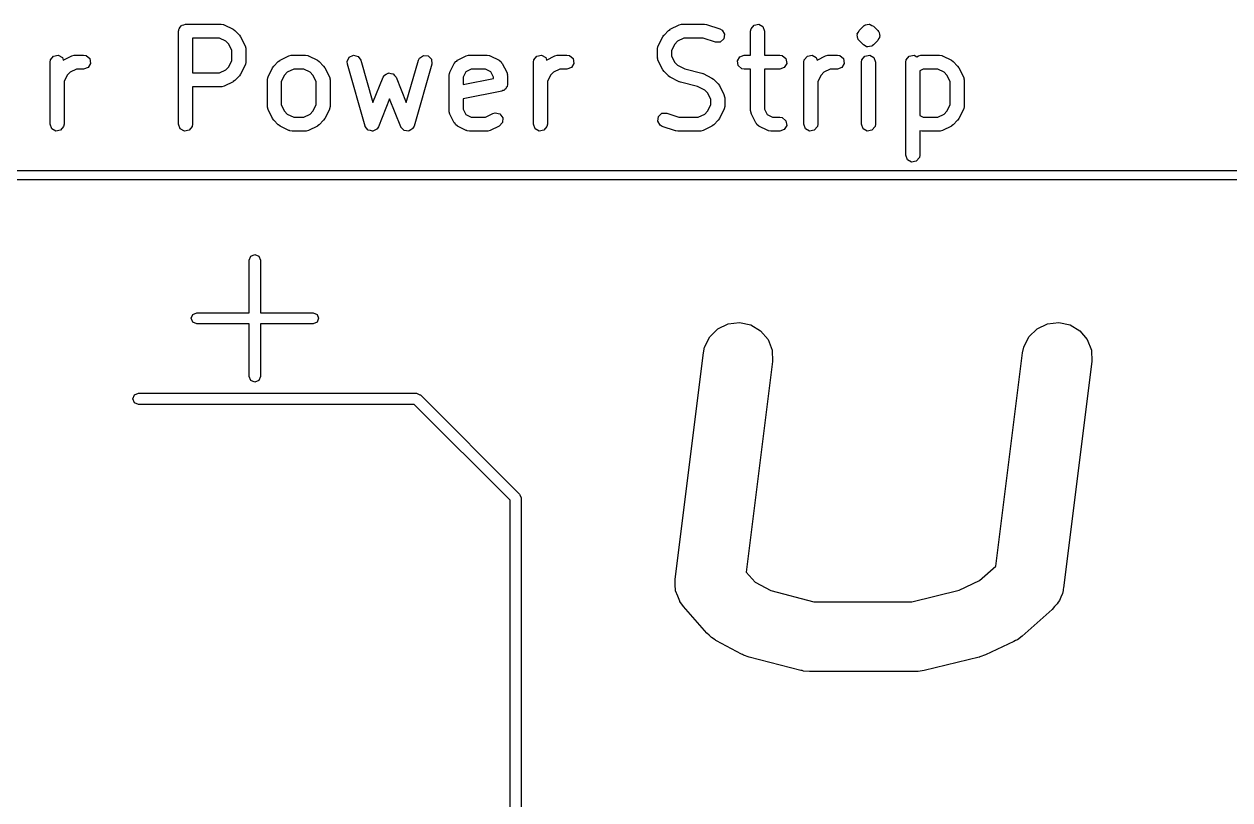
# Model space of a CAD drawing. Extents: x 59.1 to 150.6, y -119.5 to -80.2.
# Drawn here: x 74.91 to 87.86, y -88.71 to -80.38 of the extents above; entities that cross this region are included whole.
import ezdxf

# ---------------------------------------------------------------- set-up
doc = ezdxf.new("R2010")
doc.units = 0
doc.layers.add('BLACK', color=7, linetype='CONTINUOUS')

msp = doc.modelspace()

# ---------------------------------------------------------------- linework, layer by layer
at = {"layer": 'BLACK', "linetype": 'CONTINUOUS'}
for p, q in [((76.576, -80.4267), (76.5885, -80.4118)), ((76.5885, -80.4118), (76.5982, -80.3949)), ((76.5982, -80.3949), (76.6046, -80.3926)), ((76.6046, -80.3926), (76.6089, -80.3874)), ((76.6089, -80.3874), (76.6281, -80.384)), ((76.6281, -80.384), (76.6464, -80.3774)), ((76.6464, -80.3774), (77.0274, -80.3774)), ((77.0274, -80.3774), (77.053, -80.3819)), ((77.053, -80.3819), (77.0565, -80.3848)), ((77.0565, -80.3848), (77.0609, -80.3853)), ((77.0609, -80.3853), (77.1562, -80.4329)), ((81.851, -80.4329), (81.9462, -80.3853)), ((81.9462, -80.3853), (81.9712, -80.3779)), ((81.9712, -80.3779), (81.9755, -80.3789)), ((81.9755, -80.3789), (81.9798, -80.3774)), ((81.9798, -80.3774), (82.2179, -80.3774)), ((82.2179, -80.3774), (82.2399, -80.3813)), ((82.2399, -80.3813), (82.2416, -80.3812)), ((82.2416, -80.3812), (82.3844, -80.4288)), ((82.7188, -80.4267), (82.7518, -80.3874)), ((82.7518, -80.3874), (82.8023, -80.3785)), ((82.8023, -80.3785), (82.8467, -80.4042)), ((82.8467, -80.4042), (82.8643, -80.4524)), ((83.8791, -80.447), (83.9267, -80.3993)), ((83.9267, -80.3993), (83.9348, -80.3937)), ((83.9348, -80.3937), (83.9367, -80.3909)), ((83.9367, -80.3909), (83.94, -80.3901)), ((83.94, -80.3901), (83.9401, -80.39)), ((83.9401, -80.39), (83.9423, -80.3874)), ((83.9423, -80.3874), (83.9443, -80.3871)), ((83.9443, -80.3871), (83.9481, -80.3844)), ((83.9481, -80.3844), (83.9675, -80.3827)), ((83.9675, -80.3827), (83.9863, -80.3777)), ((83.9863, -80.3777), (83.9894, -80.3791)), ((83.9894, -80.3791), (83.9928, -80.3785)), ((83.9928, -80.3785), (83.9958, -80.3802)), ((83.9958, -80.3802), (83.9992, -80.3799)), ((83.9992, -80.3799), (84.0151, -80.3911)), ((84.0151, -80.3911), (84.0328, -80.3993)), ((84.0328, -80.3993), (84.0804, -80.447)), ((76.5714, -80.4524), (76.5731, -80.4426)), ((76.5714, -81.4524), (76.5714, -80.4524)), ((76.5726, -80.4394), (76.5742, -80.4365)), ((76.5731, -80.4426), (76.5726, -80.4394)), ((76.5742, -80.4365), (76.576, -80.4267)), ((76.7214, -80.5274), (76.7214, -80.9012)), ((77.0097, -80.5274), (76.7214, -80.5274)), ((77.0782, -80.5616), (77.0097, -80.5274)), ((77.1562, -80.4329), (77.1742, -80.4463)), ((77.1742, -80.4463), (77.1757, -80.447)), ((77.1757, -80.447), (77.2233, -80.4946)), ((77.2233, -80.4946), (77.2361, -80.513)), ((77.2361, -80.513), (77.2373, -80.5141)), ((77.2373, -80.5141), (77.2849, -80.6093)), ((81.7222, -80.6093), (81.7698, -80.5141)), ((81.7698, -80.5141), (81.7832, -80.4961)), ((81.7832, -80.4961), (81.7839, -80.4946)), ((81.7839, -80.4946), (81.8315, -80.447)), ((81.8315, -80.447), (81.8499, -80.4341)), ((81.8499, -80.4341), (81.851, -80.4329)), ((81.9975, -80.5274), (81.9289, -80.5616)), ((82.2057, -80.5274), (81.9975, -80.5274)), ((82.337, -80.5712), (82.2057, -80.5274)), ((82.3844, -80.4288), (82.4073, -80.4413)), ((82.4267, -80.5357), (82.3883, -80.5697)), ((82.4073, -80.4413), (82.4342, -80.485)), ((82.4342, -80.485), (82.4267, -80.5357)), ((82.7143, -80.4524), (82.7188, -80.4267)), ((82.7143, -80.7107), (82.7143, -80.4524)), ((82.8643, -80.4524), (82.8643, -80.7107)), ((83.8574, -80.4935), (83.8603, -80.4873)), ((83.8625, -80.5123), (83.8574, -80.4935)), ((83.8597, -80.4806), (83.8709, -80.4646)), ((83.8603, -80.4873), (83.8597, -80.4806)), ((83.8642, -80.5317), (83.8625, -80.5123)), ((83.8698, -80.5398), (83.8642, -80.5317)), ((83.8707, -80.543), (83.8698, -80.5398)), ((83.8734, -80.5449), (83.8707, -80.543)), ((83.8709, -80.4646), (83.8791, -80.447)), ((83.8791, -80.553), (83.8734, -80.5449)), ((84.0804, -80.447), (84.0861, -80.4551)), ((84.0886, -80.5354), (84.0804, -80.553)), ((84.0861, -80.4551), (84.0888, -80.457)), ((84.0998, -80.5194), (84.0886, -80.5354)), ((84.0888, -80.457), (84.0897, -80.4602)), ((84.0897, -80.4602), (84.0954, -80.4683)), ((84.0954, -80.4683), (84.0971, -80.4877)), ((84.0971, -80.4877), (84.1021, -80.5065)), ((84.1021, -80.5065), (84.0992, -80.5127)), ((84.0992, -80.5127), (84.0998, -80.5194)), ((77.1086, -80.592), (77.0782, -80.5616)), ((77.1429, -80.6606), (77.1086, -80.592)), ((77.1429, -80.768), (77.1429, -80.6606)), ((77.2849, -80.6093), (77.2924, -80.6343)), ((77.2924, -80.6343), (77.2913, -80.6386)), ((77.2913, -80.6386), (77.2929, -80.6429)), ((77.2929, -80.6429), (77.2929, -80.7857)), ((81.7143, -80.6429), (81.7188, -80.6172)), ((81.7143, -80.7381), (81.7143, -80.6429)), ((81.7188, -80.6172), (81.7217, -80.6138)), ((81.7217, -80.6138), (81.7222, -80.6093)), ((81.8985, -80.592), (81.8643, -80.6606)), ((81.8643, -80.6606), (81.8643, -80.7204)), ((81.9289, -80.5616), (81.8985, -80.592)), ((82.3883, -80.5697), (82.337, -80.5712)), ((83.9267, -80.6007), (83.8791, -80.553)), ((83.9444, -80.6089), (83.9267, -80.6007)), ((83.9603, -80.6201), (83.9444, -80.6089)), ((83.9638, -80.6198), (83.9603, -80.6201)), ((83.9667, -80.6215), (83.9638, -80.6198)), ((83.9701, -80.6209), (83.9667, -80.6215)), ((83.9732, -80.6223), (83.9701, -80.6209)), ((83.992, -80.6173), (83.9732, -80.6223)), ((84.0115, -80.6156), (83.992, -80.6173)), ((84.0153, -80.6129), (84.0115, -80.6156)), ((84.0173, -80.6126), (84.0153, -80.6129)), ((84.0194, -80.61), (84.0173, -80.6126)), ((84.0196, -80.6099), (84.0194, -80.61)), ((84.0228, -80.6091), (84.0196, -80.6099)), ((84.0247, -80.6063), (84.0228, -80.6091)), ((84.0328, -80.6007), (84.0247, -80.6063)), ((84.0804, -80.553), (84.0328, -80.6007)), ((75.1905, -80.7857), (75.195, -80.7601)), ((75.1905, -81.4524), (75.1905, -80.7857)), ((75.195, -80.7601), (75.228, -80.7208)), ((75.228, -80.7208), (75.2785, -80.7119)), ((75.2785, -80.7119), (75.3229, -80.7375)), ((75.3229, -80.7375), (75.3324, -80.7636)), ((75.3324, -80.7636), (75.4224, -80.7186)), ((75.4224, -80.7186), (75.4474, -80.7112)), ((75.4474, -80.7112), (75.4517, -80.7122)), ((75.4517, -80.7122), (75.456, -80.7107)), ((75.456, -80.7107), (75.5512, -80.7107)), ((75.5512, -80.7107), (75.5768, -80.7152)), ((75.5768, -80.7152), (75.6161, -80.7482)), ((75.6251, -80.7987), (75.5994, -80.8432)), ((75.6161, -80.7482), (75.6251, -80.7987)), ((77.1086, -80.8365), (77.1429, -80.768)), ((77.2929, -80.7857), (77.2883, -80.8114)), ((77.5934, -80.8279), (77.641, -80.7803)), ((77.641, -80.7803), (77.6594, -80.7674)), ((77.6594, -80.7674), (77.6605, -80.7663)), ((77.6605, -80.7663), (77.7557, -80.7186)), ((77.7557, -80.7186), (77.7807, -80.7112)), ((77.7807, -80.7112), (77.7851, -80.7122)), ((77.7851, -80.7122), (77.7893, -80.7107)), ((77.7893, -80.7107), (77.9321, -80.7107)), ((77.9321, -80.7107), (77.9578, -80.7152)), ((77.9578, -80.7152), (77.9612, -80.7181)), ((77.9612, -80.7181), (77.9657, -80.7186)), ((77.9657, -80.7186), (78.0609, -80.7663)), ((78.0609, -80.7663), (78.0789, -80.7796)), ((78.0789, -80.7796), (78.0804, -80.7803)), ((78.0804, -80.7803), (78.128, -80.8279)), ((78.3811, -80.7804), (78.4021, -80.7336)), ((78.3838, -80.8063), (78.3811, -80.7804)), ((78.4021, -80.7336), (78.4482, -80.7111)), ((78.4482, -80.7111), (78.498, -80.7236)), ((78.498, -80.7236), (78.5281, -80.7651)), ((78.5281, -80.7651), (78.6583, -81.2208)), ((79.0155, -81.2208), (79.1457, -80.7651)), ((79.1457, -80.7651), (79.1571, -80.7417)), ((79.1571, -80.7417), (79.1996, -80.713)), ((79.1996, -80.713), (79.2507, -80.7183)), ((79.2507, -80.7183), (79.2863, -80.7551)), ((79.2863, -80.7551), (79.29, -80.8063)), ((79.4841, -80.895), (79.5317, -80.7998)), ((79.5317, -80.7998), (79.5472, -80.7789)), ((79.5472, -80.7789), (79.5575, -80.7744)), ((79.5575, -80.7744), (79.5653, -80.7663)), ((79.5653, -80.7663), (79.6605, -80.7186)), ((79.6605, -80.7186), (79.6855, -80.7112)), ((79.6855, -80.7112), (79.6898, -80.7122)), ((79.6898, -80.7122), (79.694, -80.7107)), ((79.694, -80.7107), (79.8845, -80.7107)), ((79.8845, -80.7107), (79.9102, -80.7152)), ((79.9102, -80.7152), (79.9136, -80.7181)), ((79.9136, -80.7181), (79.9181, -80.7186)), ((79.9181, -80.7186), (80.0133, -80.7663)), ((80.0133, -80.7663), (80.0342, -80.7818)), ((80.0342, -80.7818), (80.0387, -80.7921)), ((80.0387, -80.7921), (80.0468, -80.7998)), ((80.0468, -80.7998), (80.0945, -80.895)), ((80.381, -80.7857), (80.3855, -80.7601)), ((80.381, -81.4524), (80.381, -80.7857)), ((80.3855, -80.7601), (80.4185, -80.7208)), ((80.4185, -80.7208), (80.469, -80.7119)), ((80.469, -80.7119), (80.5134, -80.7375)), ((80.5134, -80.7375), (80.5229, -80.7636)), ((80.5229, -80.7636), (80.6129, -80.7186)), ((80.6129, -80.7186), (80.6379, -80.7112)), ((80.6379, -80.7112), (80.6422, -80.7122)), ((80.6422, -80.7122), (80.6464, -80.7107)), ((80.6464, -80.7107), (80.7417, -80.7107)), ((80.7417, -80.7107), (80.7673, -80.7152)), ((80.7673, -80.7152), (80.8066, -80.7482)), ((80.8155, -80.7987), (80.7899, -80.8432)), ((80.8066, -80.7482), (80.8155, -80.7987)), ((81.7158, -80.7423), (81.7143, -80.7381)), ((81.7148, -80.7467), (81.7158, -80.7423)), ((81.7222, -80.7716), (81.7148, -80.7467)), ((81.7698, -80.8669), (81.7222, -80.7716)), ((81.8643, -80.7204), (81.8985, -80.7889)), ((81.8985, -80.7889), (81.929, -80.8193)), ((82.5726, -80.7727), (82.5982, -80.7283)), ((82.5815, -80.8232), (82.5726, -80.7727)), ((82.5982, -80.7283), (82.6464, -80.7107)), ((82.6464, -80.7107), (82.7143, -80.7107)), ((82.8643, -80.7107), (83.0274, -80.7107)), ((83.0274, -80.7107), (83.053, -80.7152)), ((83.053, -80.7152), (83.0923, -80.7482)), ((83.1012, -80.7987), (83.0756, -80.8432)), ((83.0923, -80.7482), (83.1012, -80.7987)), ((83.2857, -80.7857), (83.2902, -80.7601)), ((83.2857, -81.4524), (83.2857, -80.7857)), ((83.2902, -80.7601), (83.3232, -80.7208)), ((83.3232, -80.7208), (83.3737, -80.7119)), ((83.3737, -80.7119), (83.4182, -80.7375)), ((83.4182, -80.7375), (83.4277, -80.7636)), ((83.4277, -80.7636), (83.5176, -80.7186)), ((83.5176, -80.7186), (83.5426, -80.7112)), ((83.5426, -80.7112), (83.547, -80.7122)), ((83.547, -80.7122), (83.5512, -80.7107)), ((83.5512, -80.7107), (83.6464, -80.7107)), ((83.6464, -80.7107), (83.6721, -80.7152)), ((83.6721, -80.7152), (83.7114, -80.7482)), ((83.7203, -80.7987), (83.6946, -80.8432)), ((83.7114, -80.7482), (83.7203, -80.7987)), ((83.9048, -80.7857), (83.9093, -80.7601)), ((83.9048, -81.4524), (83.9048, -80.7857)), ((83.9093, -80.7601), (83.9423, -80.7208)), ((83.9423, -80.7208), (83.9928, -80.7119)), ((83.9928, -80.7119), (84.0372, -80.7375)), ((84.0372, -80.7375), (84.0548, -80.7857)), ((84.0548, -80.7857), (84.0548, -81.4524)), ((84.381, -80.7857), (84.3855, -80.7601)), ((84.381, -81.7857), (84.381, -80.7857)), ((84.3855, -80.7601), (84.4185, -80.7208)), ((84.4185, -80.7208), (84.469, -80.7119)), ((84.469, -80.7119), (84.4979, -80.7285)), ((84.4979, -80.7285), (84.5176, -80.7186)), ((84.5176, -80.7186), (84.5426, -80.7112)), ((84.5426, -80.7112), (84.547, -80.7122)), ((84.547, -80.7122), (84.5512, -80.7107)), ((84.5512, -80.7107), (84.7417, -80.7107)), ((84.7417, -80.7107), (84.7673, -80.7152)), ((84.7673, -80.7152), (84.7708, -80.7181)), ((84.7708, -80.7181), (84.7752, -80.7186)), ((84.7752, -80.7186), (84.8704, -80.7663)), ((84.8704, -80.7663), (84.8885, -80.7796)), ((84.8885, -80.7796), (84.8899, -80.7803)), ((84.8899, -80.7803), (84.9376, -80.8279)), ((75.3747, -80.9254), (75.3405, -80.9939)), ((75.4051, -80.895), (75.3747, -80.9254)), ((75.4737, -80.8607), (75.4051, -80.895)), ((75.5512, -80.8607), (75.4737, -80.8607)), ((75.5994, -80.8432), (75.5512, -80.8607)), ((76.7214, -80.9012), (77.0097, -80.9012)), ((77.0097, -80.9012), (77.0782, -80.8669)), ((77.0782, -80.8669), (77.1086, -80.8365)), ((77.2233, -80.934), (77.1757, -80.9816)), ((77.224, -80.9325), (77.2233, -80.934)), ((77.2373, -80.9145), (77.224, -80.9325)), ((77.2849, -80.8193), (77.2373, -80.9145)), ((77.2855, -80.8148), (77.2849, -80.8193)), ((77.2883, -80.8114), (77.2855, -80.8148)), ((77.5317, -80.9426), (77.5793, -80.8474)), ((77.5793, -80.8474), (77.5927, -80.8294)), ((77.5927, -80.8294), (77.5934, -80.8279)), ((77.7081, -80.9254), (77.6738, -80.9939)), ((77.7385, -80.895), (77.7081, -80.9254)), ((77.807, -80.8607), (77.7385, -80.895)), ((77.9144, -80.8607), (77.807, -80.8607)), ((77.983, -80.895), (77.9144, -80.8607)), ((78.0134, -80.9254), (77.983, -80.895)), ((78.0476, -80.9939), (78.0134, -80.9254)), ((78.128, -80.8279), (78.1409, -80.8463)), ((78.1409, -80.8463), (78.1421, -80.8474)), ((78.1421, -80.8474), (78.1897, -80.9426)), ((78.5743, -81.473), (78.3838, -80.8063)), ((78.7673, -80.9483), (78.7771, -80.9325)), ((78.7771, -80.9325), (78.778, -80.9298)), ((78.778, -80.9298), (78.7792, -80.929)), ((78.7792, -80.929), (78.781, -80.9262)), ((78.781, -80.9262), (78.8016, -80.9151)), ((78.8016, -80.9151), (78.8216, -80.9028)), ((78.8216, -80.9028), (78.824, -80.9031)), ((78.824, -80.9031), (78.8262, -80.902)), ((78.8262, -80.902), (78.8491, -80.9068)), ((78.8491, -80.9068), (78.8723, -80.9101)), ((78.8723, -80.9101), (78.874, -80.9119)), ((78.874, -80.9119), (78.8764, -80.9124)), ((78.8764, -80.9124), (78.8909, -80.9309)), ((78.8909, -80.9309), (78.9065, -80.9483)), ((79.29, -80.8063), (79.0995, -81.473)), ((79.4762, -80.9286), (79.4807, -80.9029)), ((79.4762, -81.3095), (79.4762, -80.9286)), ((79.4807, -80.9029), (79.4836, -80.8995)), ((79.4836, -80.8995), (79.4841, -80.895)), ((79.6547, -80.8892), (79.6262, -80.9463)), ((79.7118, -80.8607), (79.6547, -80.8892)), ((79.8668, -80.8607), (79.7118, -80.8607)), ((79.9239, -80.8892), (79.8668, -80.8607)), ((79.9524, -80.9463), (79.9239, -80.8892)), ((80.0945, -80.895), (80.1019, -80.92)), ((80.1019, -80.92), (80.1008, -80.9244)), ((80.1008, -80.9244), (80.1024, -80.9286)), ((80.1024, -80.9286), (80.1024, -81.0238)), ((80.5652, -80.9254), (80.531, -80.9939)), ((80.5956, -80.895), (80.5652, -80.9254)), ((80.6641, -80.8607), (80.5956, -80.895)), ((80.7417, -80.8607), (80.6641, -80.8607)), ((80.7899, -80.8432), (80.7417, -80.8607)), ((81.771, -80.868), (81.7698, -80.8669)), ((81.7839, -80.8864), (81.771, -80.868)), ((81.8315, -80.934), (81.7839, -80.8864)), ((81.833, -80.9347), (81.8315, -80.934)), ((81.929, -80.8193), (82.0059, -80.8578)), ((82.0059, -80.8578), (82.1884, -80.9034)), ((82.1884, -80.9034), (82.2003, -80.9087)), ((82.2003, -80.9087), (82.2038, -80.9091)), ((82.2038, -80.9091), (82.299, -80.9567)), ((82.6208, -80.8562), (82.5815, -80.8232)), ((82.6464, -80.8607), (82.6208, -80.8562)), ((82.7143, -80.8607), (82.6464, -80.8607)), ((82.7143, -81.3095), (82.7143, -80.8607)), ((83.0274, -80.8607), (82.8643, -80.8607)), ((82.8643, -80.8607), (82.8643, -81.2918)), ((83.0756, -80.8432), (83.0274, -80.8607)), ((83.47, -80.9254), (83.4357, -80.9939)), ((83.5004, -80.895), (83.47, -80.9254)), ((83.5689, -80.8607), (83.5004, -80.895)), ((83.6464, -80.8607), (83.5689, -80.8607)), ((83.6946, -80.8432), (83.6464, -80.8607)), ((84.5689, -80.8607), (84.531, -80.8797)), ((84.531, -80.8797), (84.531, -81.3584)), ((84.724, -80.8607), (84.5689, -80.8607)), ((84.7925, -80.895), (84.724, -80.8607)), ((84.8229, -80.9254), (84.7925, -80.895)), ((84.8571, -80.9939), (84.8229, -80.9254)), ((84.9376, -80.8279), (84.9504, -80.8463)), ((84.9504, -80.8463), (84.9516, -80.8474)), ((84.9516, -80.8474), (84.9992, -80.9426)), ((75.3405, -80.9939), (75.3405, -81.4524)), ((77.0274, -81.0512), (76.7214, -81.0512)), ((76.7214, -81.0512), (76.7214, -81.4524)), ((77.0316, -81.0497), (77.0274, -81.0512)), ((77.036, -81.0507), (77.0316, -81.0497)), ((77.0609, -81.0433), (77.036, -81.0507)), ((77.1562, -80.9957), (77.0609, -81.0433)), ((77.1573, -80.9945), (77.1562, -80.9957)), ((77.1757, -80.9816), (77.1573, -80.9945)), ((77.5238, -80.9762), (77.5283, -80.9505)), ((77.5238, -81.2619), (77.5238, -80.9762)), ((77.5283, -80.9505), (77.5312, -80.9471)), ((77.5312, -80.9471), (77.5317, -80.9426)), ((77.6738, -80.9939), (77.6738, -81.2442)), ((78.0476, -81.2442), (78.0476, -80.9939)), ((78.1897, -80.9426), (78.1971, -80.9676)), ((78.1971, -80.9676), (78.1961, -80.972)), ((78.1961, -80.972), (78.1976, -80.9762)), ((78.1976, -80.9762), (78.1976, -81.2619)), ((78.6583, -81.2208), (78.7673, -80.9483)), ((78.9065, -80.9483), (79.0155, -81.2208)), ((79.6262, -80.9463), (79.6262, -81.0276)), ((79.6262, -81.0276), (79.9524, -80.9623)), ((79.9524, -80.9623), (79.9524, -80.9463)), ((80.0899, -81.059), (80.0859, -81.0707)), ((80.0979, -81.0495), (80.0899, -81.059)), ((80.1024, -81.0238), (80.0979, -81.0495)), ((80.531, -80.9939), (80.531, -81.4524)), ((81.851, -80.948), (81.833, -80.9347)), ((81.9462, -80.9957), (81.851, -80.948)), ((81.9497, -80.9961), (81.9462, -80.9957)), ((81.9616, -81.0013), (81.9497, -80.9961)), ((82.1441, -81.047), (81.9616, -81.0013)), ((82.221, -81.0854), (82.1441, -81.047)), ((82.299, -80.9567), (82.317, -80.9701)), ((82.317, -80.9701), (82.3185, -80.9708)), ((82.3185, -80.9708), (82.3661, -81.0184)), ((82.3661, -81.0184), (82.379, -81.0368)), ((82.379, -81.0368), (82.3802, -81.0379)), ((82.3802, -81.0379), (82.4278, -81.1331)), ((83.4357, -80.9939), (83.4357, -81.4524)), ((84.8571, -81.2442), (84.8571, -80.9939)), ((84.9992, -80.9426), (85.0066, -80.9676)), ((85.0066, -80.9676), (85.0056, -80.972)), ((85.0056, -80.972), (85.0071, -80.9762)), ((85.0071, -80.9762), (85.0071, -81.2619)), ((78.8369, -81.1781), (78.7161, -81.4802)), ((78.9577, -81.4802), (78.8369, -81.1781)), ((80.0421, -81.0974), (79.6262, -81.1805)), ((79.6262, -81.1805), (79.6262, -81.2918)), ((80.0527, -81.0909), (80.0421, -81.0974)), ((80.0649, -81.0888), (80.0527, -81.0909)), ((80.0739, -81.078), (80.0649, -81.0888)), ((80.0859, -81.0707), (80.0739, -81.078)), ((82.2515, -81.1159), (82.221, -81.0854)), ((82.2857, -81.1844), (82.2515, -81.1159)), ((82.2857, -81.2442), (82.2857, -81.1844)), ((82.4278, -81.1331), (82.4352, -81.1581)), ((82.4352, -81.1581), (82.4342, -81.1625)), ((82.4342, -81.1625), (82.4357, -81.1667)), ((82.4357, -81.1667), (82.4357, -81.2619)), ((77.5253, -81.2661), (77.5238, -81.2619)), ((77.5243, -81.2705), (77.5253, -81.2661)), ((77.5317, -81.2954), (77.5243, -81.2705)), ((77.5793, -81.3907), (77.5317, -81.2954)), ((77.6738, -81.2442), (77.7081, -81.3127)), ((77.7081, -81.3127), (77.7385, -81.3431)), ((77.983, -81.3431), (78.0134, -81.3127)), ((78.0134, -81.3127), (78.0476, -81.2442)), ((78.1897, -81.2954), (78.1421, -81.3907)), ((78.1902, -81.291), (78.1897, -81.2954)), ((78.1931, -81.2876), (78.1902, -81.291)), ((78.1976, -81.2619), (78.1931, -81.2876)), ((79.4777, -81.3137), (79.4762, -81.3095)), ((79.4767, -81.3181), (79.4777, -81.3137)), ((79.4841, -81.3431), (79.4767, -81.3181)), ((79.6262, -81.2918), (79.6547, -81.3489)), ((82.221, -81.3431), (82.2515, -81.3127)), ((82.2515, -81.3127), (82.2857, -81.2442)), ((82.4278, -81.2954), (82.3802, -81.3907)), ((82.4283, -81.291), (82.4278, -81.2954)), ((82.4312, -81.2876), (82.4283, -81.291)), ((82.4357, -81.2619), (82.4312, -81.2876)), ((82.7158, -81.3137), (82.7143, -81.3095)), ((82.7148, -81.3181), (82.7158, -81.3137)), ((82.7222, -81.3431), (82.7148, -81.3181)), ((82.8643, -81.2918), (82.8928, -81.3489)), ((84.7925, -81.3431), (84.8229, -81.3127)), ((84.8229, -81.3127), (84.8571, -81.2442)), ((84.9992, -81.2954), (84.9516, -81.3907)), ((84.9997, -81.291), (84.9992, -81.2954)), ((85.0026, -81.2876), (84.9997, -81.291)), ((85.0071, -81.2619), (85.0026, -81.2876)), ((75.208, -81.5006), (75.1905, -81.4524)), ((75.3405, -81.4524), (75.336, -81.478)), ((76.589, -81.5006), (76.5714, -81.4524)), ((76.7214, -81.4524), (76.7169, -81.478)), ((77.5805, -81.3918), (77.5793, -81.3907)), ((77.5934, -81.4102), (77.5805, -81.3918)), ((77.641, -81.4578), (77.5934, -81.4102)), ((77.7385, -81.3431), (77.807, -81.3774)), ((77.807, -81.3774), (77.9144, -81.3774)), ((77.9144, -81.3774), (77.983, -81.3431)), ((78.128, -81.4102), (78.0804, -81.4578)), ((78.1287, -81.4087), (78.128, -81.4102)), ((78.1421, -81.3907), (78.1287, -81.4087)), ((79.5317, -81.4383), (79.4841, -81.3431)), ((79.5399, -81.446), (79.5317, -81.4383)), ((79.5443, -81.4563), (79.5399, -81.446)), ((79.6547, -81.3489), (79.7118, -81.3774)), ((79.7118, -81.3774), (79.8668, -81.3774)), ((79.8668, -81.3774), (79.9462, -81.3377)), ((79.9462, -81.3377), (79.9712, -81.3303)), ((79.9712, -81.3303), (80.0211, -81.3422)), ((80.0486, -81.4346), (80.0133, -81.4718)), ((80.0211, -81.3422), (80.0516, -81.3834)), ((80.0516, -81.3834), (80.0486, -81.4346)), ((80.3985, -81.5006), (80.381, -81.4524)), ((80.531, -81.4524), (80.5264, -81.478)), ((81.7158, -81.4198), (81.7233, -81.369)), ((81.7427, -81.4635), (81.7158, -81.4198)), ((81.7233, -81.369), (81.7617, -81.335)), ((81.7617, -81.335), (81.813, -81.3336)), ((81.813, -81.3336), (81.9443, -81.3774)), ((81.9443, -81.3774), (82.1525, -81.3774)), ((82.1525, -81.3774), (82.221, -81.3431)), ((82.3661, -81.4102), (82.3185, -81.4578)), ((82.3668, -81.4087), (82.3661, -81.4102)), ((82.3802, -81.3907), (82.3668, -81.4087)), ((82.7698, -81.4383), (82.7222, -81.3431)), ((82.778, -81.446), (82.7698, -81.4383)), ((82.7824, -81.4563), (82.778, -81.446)), ((82.8928, -81.3489), (82.9498, -81.3774)), ((82.9498, -81.3774), (83.0274, -81.3774)), ((83.0274, -81.3774), (83.053, -81.3819)), ((83.053, -81.3819), (83.0923, -81.4149)), ((83.0923, -81.4149), (83.1012, -81.4654)), ((83.3033, -81.5006), (83.2857, -81.4524)), ((83.4357, -81.4524), (83.4312, -81.478)), ((83.9223, -81.5006), (83.9048, -81.4524)), ((84.0548, -81.4524), (84.0502, -81.478)), ((84.531, -81.3584), (84.5689, -81.3774)), ((84.5689, -81.3774), (84.724, -81.3774)), ((84.724, -81.3774), (84.7925, -81.3431)), ((84.9376, -81.4102), (84.8899, -81.4578)), ((84.9382, -81.4087), (84.9376, -81.4102)), ((84.9516, -81.3907), (84.9382, -81.4087)), ((75.2525, -81.5262), (75.208, -81.5006)), ((75.303, -81.5173), (75.2525, -81.5262)), ((75.336, -81.478), (75.303, -81.5173)), ((76.6334, -81.5262), (76.589, -81.5006)), ((76.6839, -81.5173), (76.6334, -81.5262)), ((76.7169, -81.478), (76.6839, -81.5173)), ((77.6425, -81.4585), (77.641, -81.4578)), ((77.6605, -81.4718), (77.6425, -81.4585)), ((77.7557, -81.5195), (77.6605, -81.4718)), ((77.7602, -81.52), (77.7557, -81.5195)), ((77.7636, -81.5229), (77.7602, -81.52)), ((77.7893, -81.5274), (77.7636, -81.5229)), ((77.9321, -81.5274), (77.7893, -81.5274)), ((77.9364, -81.5258), (77.9321, -81.5274)), ((77.9407, -81.5269), (77.9364, -81.5258)), ((77.9657, -81.5195), (77.9407, -81.5269)), ((78.0609, -81.4718), (77.9657, -81.5195)), ((78.062, -81.4707), (78.0609, -81.4718)), ((78.0804, -81.4578), (78.062, -81.4707)), ((78.5752, -81.4742), (78.5743, -81.473)), ((78.5752, -81.4758), (78.5752, -81.4742)), ((78.5902, -81.4949), (78.5752, -81.4758)), ((78.6044, -81.5145), (78.5902, -81.4949)), ((78.6059, -81.5149), (78.6044, -81.5145)), ((78.6069, -81.5161), (78.6059, -81.5149)), ((78.6307, -81.5211), (78.6069, -81.5161)), ((78.6542, -81.527), (78.6307, -81.5211)), ((78.6556, -81.5263), (78.6542, -81.527)), ((78.6571, -81.5266), (78.6556, -81.5263)), ((78.6785, -81.5151), (78.6571, -81.5266)), ((78.7003, -81.5045), (78.6785, -81.5151)), ((78.701, -81.5031), (78.7003, -81.5045)), ((78.7023, -81.5024), (78.701, -81.5031)), ((78.7161, -81.4802), (78.7023, -81.5024)), ((78.9588, -81.4814), (78.9577, -81.4802)), ((78.9589, -81.483), (78.9588, -81.4814)), ((78.9758, -81.5004), (78.9589, -81.483)), ((78.9919, -81.5185), (78.9758, -81.5004)), ((78.9935, -81.5187), (78.9919, -81.5185)), ((78.9946, -81.5198), (78.9935, -81.5187)), ((79.0187, -81.5223), (78.9946, -81.5198)), ((79.0427, -81.5258), (79.0187, -81.5223)), ((79.044, -81.525), (79.0427, -81.5258)), ((79.0456, -81.5251), (79.044, -81.525)), ((79.0657, -81.5115), (79.0456, -81.5251)), ((79.0863, -81.4988), (79.0657, -81.5115)), ((79.0868, -81.4973), (79.0863, -81.4988)), ((79.0881, -81.4964), (79.0868, -81.4973)), ((79.0995, -81.473), (79.0881, -81.4964)), ((79.5653, -81.4718), (79.5443, -81.4563)), ((79.6605, -81.5195), (79.5653, -81.4718)), ((79.665, -81.52), (79.6605, -81.5195)), ((79.6684, -81.5229), (79.665, -81.52)), ((79.694, -81.5274), (79.6684, -81.5229)), ((79.8845, -81.5274), (79.694, -81.5274)), ((79.8887, -81.5258), (79.8845, -81.5274)), ((79.8931, -81.5269), (79.8887, -81.5258)), ((79.9181, -81.5195), (79.8931, -81.5269)), ((80.0133, -81.4718), (79.9181, -81.5195)), ((80.4429, -81.5262), (80.3985, -81.5006)), ((80.4935, -81.5173), (80.4429, -81.5262)), ((80.5264, -81.478), (80.4935, -81.5173)), ((81.7656, -81.4759), (81.7427, -81.4635)), ((81.9084, -81.5235), (81.7656, -81.4759)), ((81.9101, -81.5235), (81.9084, -81.5235)), ((81.9321, -81.5274), (81.9101, -81.5235)), ((82.1702, -81.5274), (81.9321, -81.5274)), ((82.1745, -81.5258), (82.1702, -81.5274)), ((82.1788, -81.5269), (82.1745, -81.5258)), ((82.2038, -81.5195), (82.1788, -81.5269)), ((82.299, -81.4718), (82.2038, -81.5195)), ((82.3001, -81.4707), (82.299, -81.4718)), ((82.3185, -81.4578), (82.3001, -81.4707)), ((82.8034, -81.4718), (82.7824, -81.4563)), ((82.8986, -81.5195), (82.8034, -81.4718)), ((82.9031, -81.52), (82.8986, -81.5195)), ((82.9065, -81.5229), (82.9031, -81.52)), ((82.9321, -81.5274), (82.9065, -81.5229)), ((83.0274, -81.5274), (82.9321, -81.5274)), ((83.0756, -81.5098), (83.0274, -81.5274)), ((83.1012, -81.4654), (83.0756, -81.5098)), ((83.3477, -81.5262), (83.3033, -81.5006)), ((83.3982, -81.5173), (83.3477, -81.5262)), ((83.4312, -81.478), (83.3982, -81.5173)), ((83.9667, -81.5262), (83.9223, -81.5006)), ((84.0173, -81.5173), (83.9667, -81.5262)), ((84.0502, -81.478), (84.0173, -81.5173)), ((84.5512, -81.5274), (84.531, -81.5238)), ((84.531, -81.5238), (84.531, -81.7857)), ((84.7417, -81.5274), (84.5512, -81.5274)), ((84.7459, -81.5258), (84.7417, -81.5274)), ((84.7502, -81.5269), (84.7459, -81.5258)), ((84.7752, -81.5195), (84.7502, -81.5269)), ((84.8704, -81.4718), (84.7752, -81.5195)), ((84.8716, -81.4707), (84.8704, -81.4718)), ((84.8899, -81.4578), (84.8716, -81.4707)), ((84.3985, -81.8339), (84.381, -81.7857)), ((84.4429, -81.8596), (84.3985, -81.8339)), ((84.5264, -81.8114), (84.4935, -81.8507)), ((84.531, -81.7857), (84.5264, -81.8114)), ((60, -81.95), (149, -81.95)), ((84.4935, -81.8507), (84.4429, -81.8596)), ((149, -82.05), (60, -82.05)), ((77.33, -82.912), (77.3476, -82.8696)), ((77.3476, -82.8696), (77.39, -82.852)), ((77.39, -82.852), (77.4324, -82.8696)), ((77.4324, -82.8696), (77.45, -82.912)), ((77.33, -83.477), (77.33, -82.912)), ((77.45, -82.912), (77.45, -83.477)), ((76.705, -83.537), (76.7226, -83.4946)), ((76.7226, -83.4946), (76.765, -83.477)), ((76.765, -83.477), (77.33, -83.477)), ((77.45, -83.477), (78.015, -83.477)), ((78.015, -83.477), (78.0574, -83.4946)), ((78.0574, -83.4946), (78.075, -83.537)), ((76.7226, -83.5794), (76.705, -83.537)), ((76.765, -83.597), (76.7226, -83.5794)), ((77.33, -83.597), (76.765, -83.597)), ((77.33, -84.162), (77.33, -83.597)), ((78.015, -83.597), (77.45, -83.597)), ((77.45, -83.597), (77.45, -84.162)), ((78.0574, -83.5794), (78.015, -83.597)), ((78.075, -83.537), (78.0574, -83.5794)), ((82.2749, -83.7351), (82.3625, -83.6486)), ((82.3625, -83.6486), (82.4735, -83.5952)), ((82.4735, -83.5952), (82.5957, -83.5805)), ((82.5957, -83.5805), (82.7161, -83.6063)), ((82.7161, -83.6063), (82.8217, -83.6697)), ((85.7035, -83.7351), (85.7911, -83.6486)), ((85.7911, -83.6486), (85.902, -83.5952)), ((85.902, -83.5952), (86.0243, -83.5805)), ((86.0243, -83.5805), (86.1447, -83.6063)), ((86.1447, -83.6063), (86.2503, -83.6697)), ((82.22, -83.8453), (82.2749, -83.7351)), ((82.8217, -83.6697), (82.9011, -83.7638)), ((82.9011, -83.7638), (82.9457, -83.8786)), ((85.6486, -83.8453), (85.7035, -83.7351)), ((86.2503, -83.6697), (86.3297, -83.7638)), ((86.3297, -83.7638), (86.3742, -83.8786)), ((81.9029, -86.3372), (82.2064, -83.9086)), ((82.2064, -83.9086), (82.22, -83.8453)), ((82.9457, -83.8786), (82.9507, -84.0017)), ((85.349, -86.1972), (85.635, -83.9086)), ((85.635, -83.9086), (85.6486, -83.8453)), ((86.3742, -83.8786), (86.3792, -84.0017)), ((82.9507, -84.0017), (82.6679, -86.2633)), ((86.3792, -84.0017), (86.0757, -86.4302)), ((77.3476, -84.2044), (77.33, -84.162)), ((77.45, -84.162), (77.4324, -84.2044)), ((77.39, -84.222), (77.3476, -84.2044)), ((77.4324, -84.2044), (77.39, -84.222)), ((76.08, -84.402), (76.0976, -84.3596)), ((76.0976, -84.4444), (76.08, -84.402)), ((76.0976, -84.3596), (76.14, -84.342)), ((76.14, -84.342), (79.1256, -84.342)), ((79.1256, -84.342), (79.1622, -84.3572)), ((79.1622, -84.3572), (79.168, -84.3596)), ((79.168, -84.3596), (80.2324, -85.424)), ((76.14, -84.462), (76.0976, -84.4444)), ((79.1007, -84.462), (76.14, -84.462)), ((80.13, -85.4913), (79.1007, -84.462)), ((80.2324, -85.424), (80.236, -85.4326)), ((80.236, -85.4326), (80.25, -85.4664)), ((80.25, -85.4664), (80.25, -94.922)), ((80.13, -94.862), (80.13, -85.4913)), ((85.1735, -86.3532), (85.349, -86.1972)), ((81.9024, -86.3412), (81.903, -86.3392)), ((81.9055, -86.4007), (81.9024, -86.3412)), ((81.903, -86.3392), (81.9029, -86.3372)), ((82.6679, -86.2633), (82.762, -86.3708)), ((82.762, -86.3708), (82.9298, -86.4604)), ((84.9533, -86.4568), (85.1735, -86.3532)), ((81.9079, -86.4602), (81.9055, -86.4007)), ((81.9086, -86.4621), (81.9079, -86.4602)), ((81.9087, -86.4641), (81.9086, -86.4621)), ((81.9309, -86.5195), (81.9087, -86.4641)), ((82.9298, -86.4604), (83.394, -86.5801)), ((84.4445, -86.5801), (84.9533, -86.4568)), ((86.0621, -86.4935), (86.044, -86.5299)), ((86.069, -86.4611), (86.0621, -86.4935)), ((86.0722, -86.4525), (86.069, -86.4611)), ((86.0723, -86.4458), (86.0722, -86.4525)), ((86.0757, -86.4302), (86.0723, -86.4458)), ((81.9525, -86.575), (81.9309, -86.5195)), ((81.9538, -86.5766), (81.9525, -86.575)), ((81.9545, -86.5785), (81.9538, -86.5766)), ((81.9928, -86.6307), (81.9545, -86.5785)), ((82.2428, -86.9164), (81.9928, -86.6307)), ((83.394, -86.5801), (84.4445, -86.5801)), ((85.9783, -86.6323), (85.9527, -86.664)), ((86.0072, -86.6037), (85.9783, -86.6323)), ((86.0167, -86.5847), (86.0072, -86.6037)), ((86.03, -86.5682), (86.0167, -86.5847)), ((86.044, -86.5299), (86.03, -86.5682)), ((85.9527, -86.664), (85.6313, -86.9497)), ((82.2702, -86.9389), (82.2428, -86.9164)), ((82.2943, -86.965), (82.2702, -86.9389)), ((82.332, -86.9896), (82.2943, -86.965)), ((82.338, -86.9945), (82.332, -86.9896)), ((82.3416, -86.9958), (82.338, -86.9945)), ((82.3485, -87.0003), (82.3416, -86.9958)), ((82.6164, -87.1432), (82.3485, -87.0003)), ((85.5418, -87.0087), (85.2382, -87.1516)), ((85.5595, -86.9965), (85.5418, -87.0087)), ((85.5794, -86.9884), (85.5595, -86.9965)), ((85.6313, -86.9497), (85.5794, -86.9884)), ((82.6279, -87.1471), (82.6164, -87.1432)), ((82.6381, -87.1539), (82.6279, -87.1471)), ((82.6991, -87.1754), (82.6381, -87.1539)), ((83.2527, -87.3182), (82.6991, -87.1754)), ((85.1669, -87.1767), (84.5776, -87.3196)), ((85.172, -87.1746), (85.1669, -87.1767)), ((85.1775, -87.174), (85.172, -87.1746)), ((85.2382, -87.1516), (85.1775, -87.174)), ((83.2677, -87.3196), (83.2527, -87.3182)), ((83.2819, -87.3246), (83.2677, -87.3196)), ((83.3464, -87.3301), (83.2819, -87.3246)), ((84.4893, -87.3301), (83.3464, -87.3301)), ((84.5014, -87.3281), (84.4893, -87.3301)), ((84.5136, -87.3293), (84.5014, -87.3281)), ((84.5776, -87.3196), (84.5136, -87.3293))]:
    msp.add_line(p, q, dxfattribs=at)

doc.saveas('drawing.dxf')
